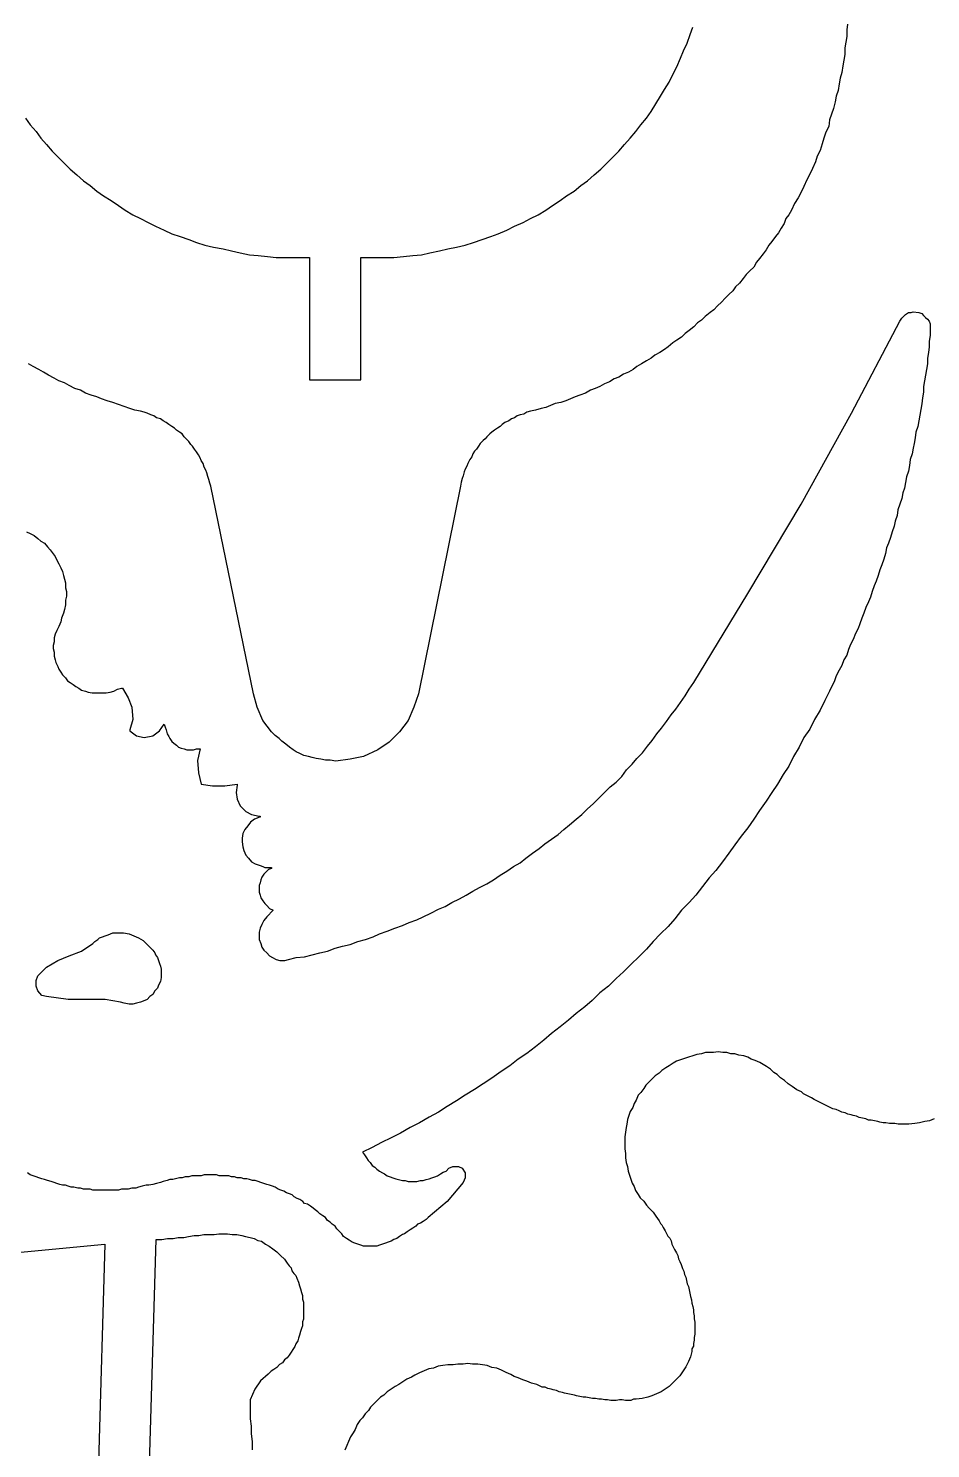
# Model space of a CAD drawing. Extents: x 3 to 449, y 3 to 233.
# Drawn here: x 220.9 to 274.1, y 67.1 to 151 of the extents above; entities that cross this region are included whole.
import ezdxf

# ---------------------------------------------------------------- set-up
doc = ezdxf.new("R2010")
doc.units = 0
doc.layers.add('DEFAULT_LAYER', color=1, linetype='CONTINUOUS')

msp = doc.modelspace()

# ---------------------------------------------------------------- linework, layer by layer
at = {"layer": 'DEFAULT_LAYER'}
for points in [[(220.746, 145.694), (221.026, 145.302), (221.363, 144.91), (221.643, 144.517), (221.979, 144.125), (222.315, 143.733), (222.651, 143.397), (223.043, 143.005), (223.379, 142.669), (223.771, 142.333), (224.163, 141.997), (224.555, 141.717), (224.948, 141.381), (225.34, 141.1), (225.788, 140.82), (226.236, 140.54), (226.628, 140.26), (227.076, 139.98), (227.524, 139.756), (227.972, 139.532), (228.421, 139.308), (228.925, 139.084), (229.373, 138.86), (229.877, 138.692), (230.381, 138.524), (230.829, 138.356), (231.333, 138.188), (231.837, 138.076), (232.398, 137.964), (232.902, 137.852), (233.406, 137.74), (233.966, 137.627), (234.47, 137.571), (235.03, 137.515), (235.535, 137.459), (236.095, 137.459), (237.495, 137.459), (237.495, 130.233), (240.52, 130.233), (240.52, 137.459), (241.92, 137.459), (242.48, 137.459), (243.041, 137.515), (243.601, 137.571), (244.105, 137.627), (244.609, 137.74), (245.169, 137.852), (245.673, 137.964), (246.177, 138.076), (246.682, 138.188), (247.186, 138.356), (247.69, 138.524), (248.194, 138.692), (248.642, 138.86), (249.146, 139.084), (249.594, 139.308), (250.099, 139.532), (250.547, 139.756), (250.995, 139.98), (251.443, 140.26), (251.835, 140.54), (252.283, 140.82), (252.675, 141.1), (253.123, 141.381), (253.516, 141.717), (253.908, 141.997), (254.3, 142.333), (254.692, 142.669), (255.028, 143.005), (255.42, 143.397), (255.756, 143.733), (256.092, 144.125), (256.428, 144.517), (256.764, 144.91), (257.044, 145.302), (257.381, 145.694), (257.661, 146.086), (257.941, 146.534), (258.221, 146.982), (258.445, 147.374), (258.725, 147.822), (258.949, 148.27), (259.173, 148.719), (259.397, 149.223), (259.565, 149.671), (259.789, 150.119), (259.957, 150.623), (260.125, 151.071)], [(269.256, 151.239), (269.2, 150.903), (269.2, 150.511), (269.144, 150.175), (269.088, 149.839), (269.088, 149.447), (269.032, 149.111), (268.976, 148.775), (268.92, 148.382), (268.808, 148.046), (268.752, 147.71), (268.696, 147.318), (268.584, 146.982), (268.528, 146.646), (268.416, 146.254), (268.304, 145.918), (268.192, 145.582), (268.136, 145.19), (267.968, 144.854), (267.855, 144.517), (267.743, 144.181), (267.631, 143.789), (267.463, 143.453), (267.351, 143.117), (267.183, 142.725), (267.015, 142.389), (266.847, 142.053), (266.679, 141.661), (266.511, 141.325), (266.343, 140.988), (266.119, 140.652), (265.951, 140.26), (265.783, 139.98), (265.615, 139.756), (265.503, 139.476), (265.335, 139.196), (265.167, 138.916), (264.999, 138.692), (264.775, 138.412), (264.607, 138.188), (264.439, 137.908), (264.27, 137.684), (264.046, 137.403), (263.878, 137.179), (263.71, 136.899), (263.486, 136.675), (263.262, 136.451), (263.094, 136.227), (262.87, 135.947), (262.646, 135.723), (262.478, 135.499), (262.254, 135.275), (262.03, 135.051), (261.806, 134.827), (261.582, 134.603), (261.358, 134.379), (261.134, 134.211), (260.854, 133.986), (260.629, 133.762), (260.405, 133.594), (260.181, 133.37), (259.901, 133.146), (259.677, 132.978), (259.453, 132.754), (259.173, 132.586), (258.949, 132.418), (258.669, 132.194), (258.445, 132.026), (258.165, 131.858), (257.885, 131.69), (257.661, 131.522), (257.381, 131.354), (257.1, 131.186), (256.82, 131.018), (256.596, 130.85), (256.316, 130.682), (256.036, 130.57), (255.756, 130.401), (255.476, 130.289), (255.196, 130.121), (254.916, 130.009), (254.636, 129.841), (254.356, 129.729), (254.076, 129.617), (253.796, 129.449), (253.459, 129.337), (253.179, 129.225), (252.899, 129.113), (252.619, 129.001), (252.339, 128.889), (252.003, 128.833), (251.723, 128.721), (251.443, 128.609), (251.163, 128.553), (250.827, 128.441), (250.547, 128.385), (250.323, 128.329), (250.155, 128.217), (249.931, 128.161), (249.762, 128.105), (249.594, 127.993), (249.426, 127.937), (249.258, 127.825), (249.034, 127.713), (248.866, 127.601), (248.754, 127.489), (248.586, 127.377), (248.418, 127.265), (248.25, 127.153), (248.138, 127.041), (247.97, 126.873), (247.858, 126.76), (247.746, 126.648), (247.578, 126.48), (247.466, 126.312), (247.354, 126.144), (247.242, 126.032), (247.13, 125.864), (247.074, 125.696), (246.962, 125.528), (246.85, 125.304), (246.794, 125.136), (246.682, 124.968), (246.626, 124.8), (246.57, 124.576), (246.514, 124.408), (246.458, 124.184), (246.402, 123.96), (243.937, 111.692), (243.657, 110.908), (243.321, 110.124), (242.817, 109.452), (242.2, 108.836), (241.528, 108.387), (240.688, 107.995), (239.904, 107.827), (239.063, 107.715), (238.727, 107.771), (238.447, 107.771), (238.167, 107.827), (237.887, 107.883), (237.663, 107.939), (237.439, 107.995), (237.159, 108.051), (236.935, 108.163), (236.711, 108.275), (236.543, 108.387), (236.319, 108.555), (236.095, 108.723), (235.871, 108.892), (235.703, 109.06), (235.478, 109.228), (235.254, 109.452), (234.75, 110.124), (234.414, 110.908), (234.19, 111.692), (231.669, 123.96), (231.613, 124.128), (231.557, 124.352), (231.501, 124.52), (231.445, 124.744), (231.389, 124.912), (231.277, 125.08), (231.221, 125.304), (231.109, 125.472), (231.053, 125.64), (230.941, 125.808), (230.829, 125.976), (230.717, 126.144), (230.605, 126.312), (230.493, 126.424), (230.381, 126.592), (230.213, 126.76), (230.101, 126.873), (229.989, 127.041), (229.821, 127.153), (229.653, 127.265), (229.541, 127.377), (229.373, 127.489), (229.205, 127.601), (229.037, 127.713), (228.869, 127.825), (228.701, 127.937), (228.477, 127.993), (228.309, 128.105), (228.14, 128.161), (227.916, 128.273), (227.748, 128.329), (227.524, 128.385), (227.188, 128.441), (226.908, 128.553), (226.572, 128.665), (226.236, 128.777), (225.9, 128.889), (225.564, 129.001), (225.228, 129.113), (224.948, 129.225), (224.611, 129.337), (224.275, 129.449), (223.995, 129.617), (223.659, 129.729), (223.323, 129.897), (223.043, 130.065), (222.707, 130.177), (222.427, 130.345), (222.091, 130.514), (221.811, 130.682), (221.531, 130.85), (221.195, 131.018), (220.914, 131.186)], [(220.802, 121.266), (221.026, 121.154), (221.251, 121.042), (221.475, 120.874), (221.643, 120.706), (221.867, 120.594), (222.035, 120.37), (222.203, 120.202), (222.315, 120.034), (222.483, 119.81), (222.595, 119.586), (222.707, 119.362), (222.819, 119.138), (222.931, 118.914), (222.987, 118.69), (223.043, 118.465), (223.099, 118.241), (223.099, 117.961), (223.155, 117.737), (223.155, 117.457), (223.099, 117.233), (223.099, 116.953), (223.043, 116.673), (222.987, 116.449), (222.875, 116.169), (222.819, 115.945), (222.707, 115.665), (222.595, 115.441), (222.483, 115.217), (222.427, 114.993), (222.427, 114.768), (222.371, 114.544), (222.371, 114.376), (222.427, 114.152), (222.427, 113.928), (222.483, 113.704), (222.539, 113.536), (222.651, 113.312), (222.707, 113.144), (222.819, 112.976), (222.931, 112.808), (223.099, 112.64), (223.211, 112.472), (223.379, 112.36), (223.547, 112.248), (223.715, 112.136), (223.883, 112.024), (224.051, 111.912), (224.275, 111.856), (224.443, 111.8), (224.668, 111.744), (224.892, 111.744), (225.06, 111.744), (225.284, 111.744), (225.508, 111.744), (225.732, 111.8), (225.956, 111.856), (226.18, 111.968), (226.404, 112.024), (226.46, 112.024), (226.796, 111.464), (227.02, 110.903), (227.076, 110.175), (226.908, 109.559), (226.908, 109.503), (227.3, 109.223), (227.748, 109.111), (228.252, 109.223), (228.645, 109.503), (228.925, 109.895), (228.981, 109.727), (229.037, 109.559), (229.093, 109.335), (229.205, 109.167), (229.261, 109.055), (229.373, 108.887), (229.485, 108.775), (229.653, 108.663), (229.765, 108.551), (229.933, 108.495), (230.101, 108.439), (230.269, 108.383), (230.437, 108.383), (230.661, 108.383), (230.829, 108.439), (231.053, 108.439), (230.885, 107.767), (230.941, 107.038), (231.109, 106.366), (231.781, 106.254), (232.51, 106.254), (233.238, 106.366), (233.238, 106.31), (233.182, 105.862), (233.238, 105.47), (233.406, 105.078), (233.742, 104.742), (234.078, 104.574), (234.526, 104.462), (234.582, 104.462), (234.582, 104.406), (234.526, 104.406), (234.414, 104.35), (234.246, 104.294), (234.022, 104.126), (233.854, 103.901), (233.686, 103.677), (233.574, 103.453), (233.518, 103.173), (233.518, 102.949), (233.574, 102.669), (233.63, 102.445), (233.742, 102.165), (233.91, 101.997), (234.078, 101.773), (234.302, 101.661), (234.582, 101.549), (234.75, 101.493), (234.862, 101.437), (235.03, 101.437), (235.254, 101.437), (235.254, 101.381), (235.086, 101.325), (234.974, 101.213), (234.806, 101.045), (234.694, 100.877), (234.638, 100.709), (234.582, 100.541), (234.526, 100.372), (234.526, 100.204), (234.526, 99.98), (234.582, 99.812), (234.638, 99.644), (234.75, 99.476), (234.862, 99.308), (234.974, 99.196), (235.142, 99.028), (235.366, 98.916), (234.974, 98.524), (234.806, 98.3), (234.694, 98.076), (234.582, 97.852), (234.526, 97.628), (234.526, 97.404), (234.526, 97.18), (234.638, 96.956), (234.694, 96.731), (234.806, 96.563), (234.974, 96.395), (235.142, 96.227), (235.31, 96.115), (235.535, 96.003), (235.759, 95.947), (236.039, 95.947), (236.263, 96.003), (236.711, 96.115), (237.215, 96.171), (237.663, 96.283), (238.111, 96.395), (238.559, 96.507), (239.007, 96.675), (239.456, 96.787), (239.904, 96.899), (240.352, 97.068), (240.8, 97.18), (241.248, 97.348), (241.64, 97.516), (242.088, 97.684), (242.536, 97.852), (242.985, 98.02), (243.377, 98.188), (243.825, 98.356), (244.217, 98.524), (244.665, 98.748), (245.113, 98.972), (245.505, 99.14), (245.897, 99.364), (246.346, 99.588), (246.738, 99.812), (247.13, 100.036), (247.522, 100.26), (247.97, 100.484), (248.362, 100.709), (248.754, 100.989), (249.146, 101.213), (249.538, 101.493), (249.931, 101.717), (250.267, 101.997), (250.659, 102.277), (251.051, 102.557), (251.387, 102.837), (251.779, 103.117), (252.171, 103.397), (252.507, 103.677), (252.843, 103.957), (253.235, 104.294), (253.572, 104.574), (253.908, 104.91), (254.244, 105.19), (254.58, 105.526), (254.916, 105.862), (255.252, 106.198), (255.588, 106.478), (255.924, 106.814), (256.204, 107.206), (256.54, 107.542), (256.82, 107.879), (257.157, 108.215), (257.437, 108.607), (257.717, 108.943), (257.997, 109.335), (258.277, 109.671), (258.557, 110.063), (258.837, 110.455), (259.117, 110.791), (259.397, 111.183), (259.677, 111.576), (259.901, 111.968), (260.181, 112.36), (263.374, 117.625), (266.511, 122.891), (269.48, 128.268), (272.337, 133.702), (272.337, 133.702), (272.449, 133.87), (272.561, 133.982), (272.673, 134.094), (272.841, 134.206), (273.009, 134.206), (273.121, 134.262), (273.457, 134.206), (273.625, 134.15), (273.737, 134.038), (273.849, 133.926), (273.961, 133.814), (274.073, 133.702), (274.129, 133.534), (274.129, 133.366), (274.129, 133.198), (274.129, 132.861), (274.073, 132.525), (274.073, 132.189), (274.017, 131.853), (273.961, 131.517), (273.961, 131.181), (273.905, 130.845), (273.849, 130.509), (273.793, 130.173), (273.737, 129.837), (273.737, 129.501), (273.681, 129.164), (273.625, 128.828), (273.569, 128.492), (273.513, 128.156), (273.457, 127.82), (273.401, 127.484), (273.289, 127.148), (273.233, 126.812), (273.177, 126.476), (273.121, 126.196), (273.065, 125.86), (272.953, 125.523), (272.897, 125.187), (272.841, 124.851), (272.729, 124.515), (272.673, 124.179), (272.617, 123.843), (272.505, 123.563), (272.449, 123.227), (272.337, 122.891), (272.225, 122.555), (272.169, 122.219), (272.057, 121.882), (272.001, 121.602), (271.889, 121.266), (271.777, 120.93), (271.665, 120.594), (271.553, 120.314), (271.497, 119.978), (271.384, 119.642), (271.272, 119.306), (271.16, 119.026), (271.048, 118.69), (270.936, 118.353), (270.824, 118.073), (270.712, 117.737), (270.6, 117.401), (270.488, 117.121), (270.32, 116.785), (270.208, 116.449), (270.096, 116.169), (269.984, 115.833), (269.872, 115.553), (269.704, 115.217), (269.592, 114.937), (269.424, 114.6), (269.312, 114.32), (269.2, 113.984), (269.032, 113.704), (268.92, 113.368), (268.752, 113.088), (268.584, 112.752), (268.472, 112.472), (268.192, 111.856), (267.912, 111.295), (267.631, 110.735), (267.295, 110.175), (267.015, 109.615), (266.679, 109.111), (266.399, 108.551), (266.063, 107.991), (265.783, 107.43), (265.447, 106.926), (265.111, 106.366), (264.775, 105.862), (264.439, 105.358), (264.046, 104.798), (263.71, 104.294), (263.374, 103.789), (262.982, 103.285), (262.59, 102.781), (262.254, 102.277), (261.862, 101.773), (261.47, 101.269), (261.078, 100.821), (260.686, 100.316), (260.293, 99.812), (259.901, 99.364), (259.453, 98.916), (259.061, 98.412), (258.669, 97.964), (258.221, 97.516), (257.773, 97.068), (257.381, 96.619), (256.932, 96.171), (256.484, 95.723), (256.036, 95.275), (255.588, 94.883), (255.14, 94.435), (254.636, 94.043), (254.188, 93.595), (253.74, 93.202), (253.235, 92.81), (252.787, 92.418), (252.283, 92.026), (251.779, 91.634), (251.331, 91.242), (250.827, 90.85), (250.323, 90.458), (249.818, 90.122), (249.314, 89.73), (248.81, 89.393), (248.25, 89.001), (247.746, 88.665), (247.242, 88.329), (246.682, 87.993), (246.177, 87.657), (245.617, 87.321), (245.113, 86.985), (244.553, 86.705), (243.993, 86.369), (243.433, 86.088), (242.873, 85.752), (242.312, 85.472), (241.752, 85.192), (241.192, 84.912), (240.632, 84.632), (240.744, 84.464), (240.856, 84.296), (240.968, 84.128), (241.08, 84.016), (241.192, 83.848), (241.36, 83.736), (241.472, 83.624), (241.64, 83.512), (241.808, 83.4), (241.92, 83.344), (242.088, 83.232), (242.256, 83.176), (242.424, 83.12), (242.592, 83.064), (242.761, 83.008), (242.985, 82.952), (243.153, 82.952), (243.321, 82.896), (243.489, 82.896), (243.657, 82.896), (243.825, 82.896), (244.049, 82.952), (244.217, 82.952), (244.385, 83.008), (244.553, 83.064), (244.721, 83.12), (244.889, 83.176), (245.057, 83.232), (245.225, 83.344), (245.393, 83.456), (245.561, 83.512), (245.729, 83.68), (245.953, 83.792), (246.29, 83.792), (246.514, 83.68), (246.682, 83.4), (246.682, 83.12), (246.57, 82.84), (245.617, 81.719), (244.497, 80.767), (244.385, 80.655), (244.217, 80.543), (244.049, 80.431), (243.881, 80.375), (243.769, 80.263), (243.601, 80.151), (243.433, 80.039), (243.265, 79.927), (243.097, 79.815), (242.985, 79.759), (242.817, 79.647), (242.648, 79.535), (242.48, 79.479), (242.312, 79.367), (242.144, 79.311), (241.976, 79.255), (241.808, 79.199), (241.64, 79.143), (241.472, 79.087), (241.304, 79.087), (241.136, 79.087), (240.968, 79.087), (240.8, 79.087), (240.688, 79.087), (240.52, 79.143), (240.352, 79.199), (240.184, 79.255), (240.016, 79.311), (239.848, 79.423), (239.68, 79.535), (239.512, 79.647), (239.4, 79.815), (239.232, 79.983), (239.12, 80.095), (239.007, 80.263), (238.839, 80.375), (238.727, 80.487), (238.559, 80.599), (238.447, 80.767), (238.279, 80.879), (238.111, 80.991), (237.999, 81.103), (237.831, 81.215), (237.719, 81.327), (237.551, 81.439), (237.383, 81.551), (237.215, 81.607), (237.103, 81.719), (236.935, 81.831), (236.767, 81.887), (236.599, 81.999), (236.487, 82.111), (236.319, 82.167), (236.151, 82.223), (235.983, 82.335), (235.815, 82.391), (235.647, 82.447), (235.478, 82.56), (235.31, 82.616), (235.142, 82.672), (234.974, 82.728), (234.806, 82.784), (234.638, 82.84), (234.47, 82.896), (234.302, 82.952), (234.134, 82.952), (233.966, 83.008), (233.798, 83.064), (233.63, 83.064), (233.462, 83.12), (233.238, 83.12), (233.07, 83.176), (232.902, 83.176), (232.734, 83.232), (232.566, 83.232), (232.342, 83.232), (232.174, 83.232), (232.006, 83.288), (231.837, 83.288), (231.669, 83.288), (231.445, 83.288), (231.277, 83.288), (231.109, 83.232), (230.941, 83.232), (230.717, 83.232), (230.549, 83.232), (230.381, 83.176), (230.157, 83.176), (229.989, 83.12), (229.821, 83.12), (229.597, 83.064), (229.429, 83.008), (229.261, 83.008), (229.093, 82.952), (228.869, 82.896), (228.701, 82.84), (228.477, 82.784), (228.252, 82.728), (228.028, 82.672), (227.86, 82.672), (227.636, 82.616), (227.412, 82.56), (227.244, 82.503), (227.02, 82.503), (226.796, 82.447), (226.628, 82.447), (226.404, 82.447), (226.236, 82.391), (226.012, 82.391), (225.844, 82.391), (225.62, 82.391), (225.452, 82.391), (225.284, 82.391), (225.06, 82.391), (224.892, 82.391), (224.724, 82.391), (224.555, 82.447), (224.331, 82.447), (224.163, 82.447), (223.995, 82.503), (223.827, 82.503), (223.603, 82.56), (223.435, 82.56), (223.267, 82.616), (223.099, 82.672), (222.931, 82.672), (222.763, 82.728), (222.595, 82.784), (222.427, 82.84), (222.259, 82.896), (222.035, 82.952), (221.867, 83.008), (221.699, 83.064), (221.531, 83.12), (221.363, 83.176), (221.195, 83.232), (221.026, 83.288), (220.858, 83.4)], [(274.37, 86.6), (274.093, 86.481), (273.816, 86.442), (273.499, 86.363), (273.222, 86.323), (272.865, 86.283), (272.548, 86.283), (272.39, 86.283), (272.231, 86.283), (272.033, 86.323), (271.875, 86.323), (271.717, 86.323), (271.518, 86.363), (271.36, 86.363), (271.162, 86.402), (271.043, 86.442), (270.845, 86.481), (270.647, 86.521), (270.489, 86.521), (270.33, 86.6), (270.132, 86.64), (269.934, 86.68), (269.776, 86.759), (269.578, 86.798), (269.459, 86.838), (269.261, 86.878), (269.102, 86.957), (268.904, 86.996), (268.746, 87.076), (268.587, 87.155), (268.389, 87.194), (268.231, 87.274), (268.073, 87.353), (267.914, 87.432), (267.756, 87.511), (267.597, 87.591), (267.439, 87.67), (267.28, 87.749), (267.122, 87.828), (266.963, 87.907), (266.805, 87.987), (266.647, 88.066), (266.528, 88.185), (266.25, 88.303), (265.973, 88.502), (265.736, 88.66), (265.538, 88.858), (265.3, 89.016), (265.102, 89.215), (264.904, 89.333), (264.706, 89.531), (264.468, 89.69), (264.27, 89.809), (264.072, 89.927), (263.795, 90.046), (263.557, 90.126), (263.359, 90.244), (263.121, 90.324), (262.844, 90.363), (262.606, 90.442), (262.369, 90.442), (262.131, 90.522), (261.894, 90.522), (261.616, 90.561), (261.339, 90.522), (261.101, 90.522), (260.864, 90.522), (260.626, 90.442), (260.349, 90.403), (260.111, 90.324), (259.873, 90.244), (259.636, 90.165), (259.398, 90.086), (259.16, 90.007), (258.962, 89.888), (258.725, 89.729), (258.527, 89.611), (258.289, 89.452), (258.131, 89.294), (257.893, 89.135), (257.695, 88.937), (257.537, 88.779), (257.338, 88.581), (257.22, 88.383), (257.061, 88.145), (256.903, 87.987), (256.784, 87.709), (256.665, 87.511), (256.586, 87.274), (256.427, 87.036), (256.348, 86.798), (256.269, 86.561), (256.229, 86.283), (256.19, 86.085), (256.15, 85.808), (256.111, 85.531), (256.111, 85.293), (256.111, 85.056), (256.111, 84.818), (256.15, 84.541), (256.15, 84.303), (256.19, 84.026), (256.269, 83.788), (256.309, 83.511), (256.388, 83.273), (256.467, 83.036), (256.546, 82.798), (256.665, 82.6), (256.744, 82.362), (256.903, 82.124), (257.022, 81.926), (257.22, 81.728), (257.378, 81.491), (257.537, 81.332), (257.774, 81.095), (257.933, 80.857), (258.131, 80.58), (258.21, 80.421), (258.289, 80.342), (258.368, 80.184), (258.487, 79.986), (258.566, 79.827), (258.646, 79.669), (258.764, 79.55), (258.844, 79.391), (258.883, 79.193), (258.962, 79.035), (259.042, 78.877), (259.16, 78.679), (259.24, 78.52), (259.279, 78.322), (259.359, 78.164), (259.438, 78.005), (259.517, 77.768), (259.596, 77.609), (259.636, 77.411), (259.715, 77.253), (259.755, 77.055), (259.794, 76.857), (259.873, 76.698), (259.913, 76.5), (259.953, 76.302), (259.992, 76.104), (260.032, 75.906), (260.071, 75.708), (260.111, 75.51), (260.151, 75.312), (260.151, 75.153), (260.19, 74.955), (260.19, 74.797), (260.23, 74.599), (260.23, 74.44), (260.23, 74.203), (260.23, 74.044), (260.23, 73.886), (260.19, 73.688), (260.19, 73.529), (260.151, 73.331), (260.151, 73.173), (260.071, 73.014), (260.071, 72.856), (259.992, 72.539), (259.873, 72.262), (259.715, 71.945), (259.557, 71.707), (259.359, 71.43), (259.121, 71.192), (258.923, 70.994), (258.725, 70.796), (258.487, 70.638), (258.249, 70.479), (257.972, 70.361), (257.695, 70.242), (257.457, 70.163), (257.14, 70.083), (256.784, 70.044), (256.626, 70.044), (256.467, 69.965), (256.309, 69.965), (256.15, 69.965), (255.952, 70.004), (255.794, 70.004), (255.596, 69.965), (255.437, 69.965), (255.279, 69.965), (255.081, 70.004), (254.922, 70.004), (254.724, 70.044), (254.566, 70.044), (254.368, 70.083), (254.209, 70.083), (254.011, 70.123), (253.813, 70.163), (253.655, 70.163), (253.457, 70.202), (253.259, 70.242), (253.14, 70.281), (252.942, 70.321), (252.744, 70.361), (252.546, 70.4), (252.427, 70.44), (252.229, 70.479), (252.07, 70.559), (251.872, 70.598), (251.754, 70.638), (251.556, 70.678), (251.397, 70.757), (251.239, 70.757), (251.08, 70.836), (250.922, 70.915), (250.605, 70.994), (250.328, 71.113), (250.09, 71.192), (249.813, 71.311), (249.575, 71.39), (249.377, 71.509), (249.1, 71.628), (248.823, 71.747), (248.545, 71.866), (248.268, 71.905), (247.991, 72.024), (247.713, 72.064), (247.436, 72.103), (247.119, 72.103), (246.842, 72.143), (246.565, 72.103), (246.248, 72.103), (245.971, 72.064), (245.654, 72.064), (245.377, 72.024), (245.099, 71.985), (244.822, 71.866), (244.545, 71.826), (244.268, 71.707), (243.99, 71.589), (243.713, 71.47), (243.515, 71.351), (243.238, 71.232), (243, 71.074), (242.762, 70.915), (242.564, 70.796), (242.327, 70.638), (242.089, 70.479), (241.891, 70.281), (241.693, 70.163), (241.495, 69.965), (241.297, 69.766), (241.099, 69.568), (240.98, 69.37), (240.782, 69.172), (240.623, 68.935), (240.465, 68.776), (240.307, 68.539), (240.188, 68.261), (240.069, 68.063), (239.911, 67.826), (239.792, 67.548), (239.712, 67.311), (239.594, 67.033)], [(228.064, 66.202), (228.456, 79.478), (228.793, 79.478), (229.129, 79.534), (229.465, 79.534), (229.745, 79.59), (230.081, 79.59), (230.361, 79.646), (230.697, 79.702), (230.977, 79.702), (231.257, 79.758), (231.593, 79.758), (231.873, 79.758), (232.153, 79.814), (232.434, 79.814), (232.658, 79.814), (232.938, 79.758), (233.218, 79.758), (233.498, 79.702), (233.722, 79.646), (234.002, 79.59), (234.226, 79.534), (234.45, 79.422), (234.674, 79.366), (234.898, 79.198), (235.122, 79.086), (235.346, 78.918), (235.57, 78.75), (235.795, 78.526), (236.019, 78.302), (236.187, 78.078), (236.299, 77.909), (236.411, 77.797), (236.467, 77.629), (236.579, 77.461), (236.691, 77.349), (236.747, 77.181), (236.859, 76.957), (236.915, 76.733), (236.971, 76.565), (237.027, 76.341), (237.083, 76.173), (237.083, 75.949), (237.139, 75.781), (237.139, 75.557), (237.139, 75.333), (237.139, 75.165), (237.139, 74.997), (237.139, 74.773), (237.083, 74.605), (237.083, 74.38), (237.027, 74.212), (236.971, 74.044), (236.915, 73.82), (236.859, 73.652), (236.803, 73.484), (236.691, 73.316), (236.635, 73.148), (236.523, 72.98), (236.411, 72.812), (236.299, 72.644), (236.187, 72.476), (236.019, 72.364), (235.907, 72.196), (235.738, 72.084), (235.57, 71.916), (235.402, 71.804), (235.234, 71.692), (235.066, 71.524), (234.618, 71.132), (234.282, 70.627), (234.002, 70.011), (234.002, 69.395), (234.002, 68.891), (234.058, 68.443), (234.058, 67.995), (234.114, 67.547), (234.114, 67.042)], [(218.99, 78.582), (225.432, 79.198), (225.04, 66.314)]]:
    msp.add_lwpolyline(points, dxfattribs=at)
msp.add_lwpolyline([(228.757, 95.443), (228.757, 95.219), (228.757, 94.939), (228.701, 94.715), (228.589, 94.491), (228.533, 94.323), (228.365, 94.155), (228.252, 93.931), (228.084, 93.819), (227.916, 93.651), (227.692, 93.539), (227.524, 93.483), (227.3, 93.427), (227.076, 93.371), (226.852, 93.371), (226.572, 93.427), (226.348, 93.483), (225.452, 93.651), (224.499, 93.651), (223.267, 93.651), (221.979, 93.819), (221.699, 93.875), (221.475, 94.155), (221.363, 94.435), (221.363, 94.771), (221.475, 95.051), (221.979, 95.555), (222.651, 95.947), (223.323, 96.227), (224.051, 96.507), (224.724, 96.956), (224.836, 97.068), (225.004, 97.18), (225.116, 97.292), (225.284, 97.348), (225.452, 97.404), (225.62, 97.46), (225.9, 97.572), (226.236, 97.572), (226.516, 97.572), (226.852, 97.516), (227.132, 97.404), (227.412, 97.292), (227.692, 97.124), (227.916, 96.899), (228.14, 96.675), (228.252, 96.563), (228.365, 96.395), (228.421, 96.283), (228.533, 96.115), (228.589, 95.947), (228.645, 95.779), (228.701, 95.611), (228.757, 95.443)], close=True, dxfattribs=at)

doc.saveas('drawing.dxf')
